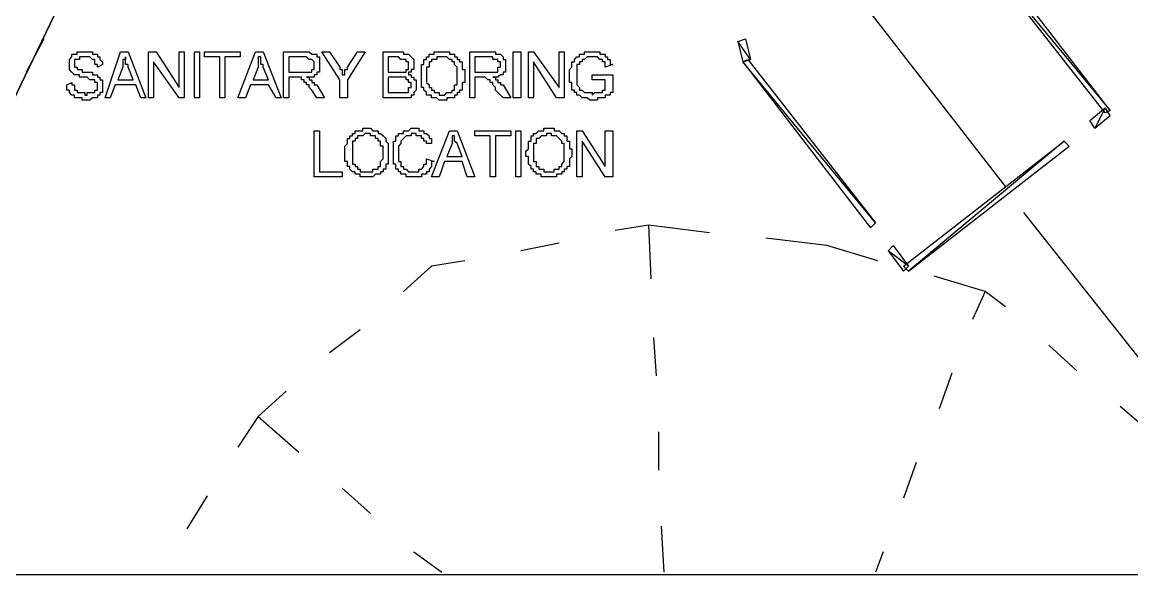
# Model space of a CAD drawing. Header units: metres. Extents: x 0 to 4950, y 0 to 3150.
# Drawn here: x 3016.5 to 3451.5, y 0 to 216.6 of the extents above; entities that cross this region are included whole.
import ezdxf

# ---------------------------------------------------------------- set-up
doc = ezdxf.new("R2010")
doc.units = ezdxf.units.M
doc.layers.add('LANDSCAPE_POND', color=6, linetype='Continuous')
doc.layers.add('SITE_BASE', color=7, linetype='Continuous')

msp = doc.modelspace()

# ---------------------------------------------------------------- linework, layer by layer
at = {"layer": 'LANDSCAPE_POND'}
for points in [[(3393, 247), (3391, 245), (3443, 182), (3393, 247)], [(3391, 245), (3443, 182), (3441, 181), (3391, 245)], [(3302, 202), (3297, 209), (3300, 210), (3302, 202)], [(3299, 201), (3302, 202), (3297, 209), (3299, 201)], [(3351, 138), (3299, 201), (3301, 202), (3351, 138)], [(3349, 136), (3351, 138), (3299, 201), (3349, 136)], [(3441, 183), (3437, 175), (3435, 178), (3441, 183)], [(3443, 180), (3441, 183), (3437, 175), (3443, 180)], [(3425, 170), (3364, 119), (3362, 121), (3425, 170)], [(3427, 168), (3425, 170), (3364, 119), (3427, 168)], [(3364, 121), (3356, 127), (3358, 129), (3364, 121)], [(3362, 119), (3364, 121), (3356, 127), (3362, 119)]]:
    msp.add_lwpolyline(points, dxfattribs=at)
at = {"layer": 'SITE_BASE'}
for p, q in [((3025, 210), (3018, 197)), ((3409, 142), (3466, 70)), ((3262, 137), (3249, 135)), ((3227, 130), (3212, 127)), ((3394, 111), (3374, 117)), ((3149, 96), (3137, 87)), ((3264, 93), (3265, 78)), ((3430, 80), (3419, 90)), ((3381, 79), (3376, 65)), ((3109, 62), (3125, 48)), ((3266, 56), (3266, 41)), ((3367, 44), (3362, 30)), ((3089, 31), (3081, 18)), ((3142, 34), (3153, 24)), ((3267, 19), (3268, 1)), ((3170, 9), (3181, 1)), ((3354, 9), (3351, 1))]:
    msp.add_line(p, q, dxfattribs=at)
for points in [[(0, 3150), (4950, 3150), (4950, 0), (0, 0), (0, 3150)], [(2924, 1), (3039, 240), (3327, 310), (3930, 206), (3832, 223), (3327, 310), (3039, 240), (2924, 1), (2927, 7)], [(3327, 303), (3346, 224), (3402, 152)], [(3034, 192), (3036, 193), (3036, 192), (3037, 192), (3037, 191), (3037, 190), (3038, 190), (3038, 189), (3039, 189), (3040, 189), (3041, 189), (3041, 188), (3042, 188), (3042, 189), (3043, 189), (3044, 189), (3045, 189), (3045, 190), (3046, 190), (3046, 191), (3046, 192), (3046, 193), (3045, 193), (3045, 194), (3044, 194), (3043, 194), (3042, 195), (3041, 195), (3040, 195), (3039, 195), (3039, 196), (3038, 196), (3037, 196), (3036, 197), (3035, 198), (3035, 199), (3035, 200), (3035, 201), (3035, 202), (3036, 203), (3036, 204), (3037, 204), (3038, 204), (3038, 205), (3039, 205), (3040, 205), (3041, 205), (3042, 205), (3043, 205), (3044, 205), (3044, 204), (3045, 204), (3046, 204), (3046, 203), (3047, 203), (3047, 202), (3048, 201), (3048, 200), (3046, 199), (3046, 200), (3045, 200), (3045, 201), (3045, 202), (3044, 202), (3043, 203), (3042, 203), (3041, 203), (3040, 203), (3039, 203), (3039, 202), (3038, 202), (3037, 202), (3037, 201), (3037, 200), (3037, 199), (3038, 199), (3038, 198), (3039, 198), (3040, 198), (3040, 197), (3041, 197), (3042, 197), (3043, 197), (3044, 197), (3044, 196), (3045, 196), (3046, 196), (3046, 195), (3047, 195), (3047, 194), (3048, 194), (3048, 193), (3048, 192), (3048, 191), (3048, 190), (3048, 189), (3047, 189), (3047, 188), (3046, 188), (3046, 187), (3045, 187), (3044, 187), (3043, 186), (3042, 186), (3041, 186), (3040, 186), (3040, 187), (3039, 187), (3038, 187), (3037, 187), (3037, 188), (3036, 188), (3035, 189), (3035, 190), (3034, 190), (3034, 191), (3034, 192)], [(3049, 187), (3055, 205), (3058, 205), (3065, 187), (3063, 187), (3061, 192), (3053, 192), (3051, 187), (3049, 187)], [(3066, 187), (3066, 205), (3069, 205), (3078, 191), (3078, 205), (3080, 205), (3080, 187), (3078, 187), (3068, 201), (3068, 187), (3066, 187)], [(3084, 187), (3084, 205), (3086, 205), (3086, 187), (3084, 187)], [(3094, 187), (3094, 203), (3088, 203), (3088, 205), (3102, 205), (3102, 203), (3096, 203), (3096, 187), (3094, 187)], [(3101, 187), (3108, 205), (3111, 205), (3118, 187), (3116, 187), (3113, 192), (3106, 192), (3104, 187), (3101, 187)], [(3119, 187), (3119, 205), (3127, 205), (3128, 205), (3129, 205), (3130, 204), (3131, 204), (3132, 204), (3132, 203), (3133, 203), (3133, 202), (3133, 201), (3133, 200), (3133, 199), (3133, 198), (3133, 197), (3132, 197), (3132, 196), (3131, 196), (3131, 195), (3130, 195), (3129, 195), (3128, 195), (3129, 195), (3129, 194), (3130, 194), (3130, 193), (3131, 193), (3131, 192), (3132, 192), (3135, 187), (3132, 187), (3130, 190), (3129, 191), (3129, 192), (3128, 192), (3128, 193), (3127, 193), (3127, 194), (3126, 194), (3126, 195), (3125, 195), (3124, 195), (3121, 195), (3121, 187), (3119, 187)], [(3141, 187), (3141, 194), (3134, 205), (3137, 205), (3141, 199), (3141, 198), (3142, 198), (3142, 197), (3142, 196), (3143, 196), (3143, 197), (3143, 198), (3144, 198), (3144, 199), (3148, 205), (3151, 205), (3144, 194), (3144, 187), (3141, 187)], [(3158, 187), (3158, 205), (3164, 205), (3165, 205), (3166, 205), (3166, 204), (3167, 204), (3168, 204), (3169, 203), (3170, 202), (3170, 201), (3170, 200), (3170, 199), (3170, 198), (3169, 198), (3169, 197), (3168, 197), (3168, 196), (3169, 196), (3169, 195), (3170, 195), (3170, 194), (3171, 194), (3171, 193), (3171, 192), (3171, 191), (3171, 190), (3170, 189), (3170, 188), (3169, 188), (3169, 187), (3168, 187), (3167, 187), (3166, 187), (3165, 187), (3164, 187), (3158, 187)], [(3173, 195), (3173, 196), (3173, 197), (3173, 198), (3173, 199), (3173, 200), (3174, 200), (3174, 201), (3174, 202), (3175, 202), (3175, 203), (3176, 203), (3176, 204), (3177, 204), (3178, 204), (3178, 205), (3179, 205), (3180, 205), (3181, 205), (3182, 205), (3183, 205), (3184, 205), (3184, 204), (3185, 204), (3186, 204), (3186, 203), (3187, 203), (3187, 202), (3188, 202), (3188, 201), (3189, 201), (3189, 200), (3189, 199), (3189, 198), (3190, 198), (3190, 197), (3190, 196), (3190, 195), (3190, 194), (3190, 193), (3189, 193), (3189, 192), (3189, 191), (3189, 190), (3188, 190), (3188, 189), (3187, 189), (3187, 188), (3186, 188), (3186, 187), (3185, 187), (3184, 187), (3183, 187), (3183, 186), (3182, 186), (3181, 186), (3180, 186), (3179, 187), (3178, 187), (3177, 187), (3177, 188), (3176, 188), (3175, 188), (3175, 189), (3174, 190), (3174, 191), (3173, 191), (3173, 192), (3173, 193), (3173, 194), (3173, 195)], [(3192, 187), (3192, 205), (3200, 205), (3201, 205), (3202, 205), (3202, 204), (3203, 204), (3204, 204), (3205, 203), (3205, 202), (3206, 202), (3206, 201), (3206, 200), (3206, 199), (3206, 198), (3206, 197), (3205, 197), (3205, 196), (3204, 196), (3203, 195), (3202, 195), (3201, 195), (3202, 195), (3202, 194), (3203, 194), (3203, 193), (3204, 193), (3204, 192), (3205, 192), (3208, 187), (3205, 187), (3202, 190), (3202, 191), (3201, 192), (3201, 193), (3200, 193), (3200, 194), (3199, 194), (3198, 195), (3197, 195), (3194, 195), (3194, 187), (3192, 187)], [(3209, 187), (3209, 205), (3212, 205), (3212, 187), (3209, 187)], [(3215, 187), (3215, 205), (3217, 205), (3227, 191), (3227, 205), (3229, 205), (3229, 187), (3226, 187), (3217, 201), (3217, 187), (3215, 187)], [(3240, 194), (3240, 196), (3248, 196), (3248, 189), (3247, 189), (3247, 188), (3246, 188), (3245, 188), (3245, 187), (3244, 187), (3243, 187), (3242, 187), (3242, 186), (3241, 186), (3240, 186), (3239, 186), (3238, 187), (3237, 187), (3236, 187), (3235, 188), (3234, 188), (3234, 189), (3233, 189), (3233, 190), (3232, 190), (3232, 191), (3232, 192), (3232, 193), (3231, 193), (3231, 194), (3231, 195), (3231, 196), (3231, 197), (3231, 198), (3232, 199), (3232, 200), (3232, 201), (3233, 201), (3233, 202), (3234, 203), (3235, 203), (3235, 204), (3236, 204), (3237, 204), (3237, 205), (3238, 205), (3239, 205), (3240, 205), (3241, 205), (3242, 205), (3243, 205), (3243, 204), (3244, 204), (3245, 204), (3245, 203), (3246, 203), (3246, 202), (3247, 202), (3247, 201), (3247, 200), (3248, 200), (3245, 199), (3245, 200), (3245, 201), (3244, 201), (3244, 202), (3243, 202), (3242, 203), (3241, 203), (3240, 203), (3239, 203), (3238, 203), (3237, 202), (3236, 202), (3236, 201), (3235, 201), (3235, 200), (3234, 200), (3234, 199), (3234, 198), (3234, 197), (3234, 196), (3234, 195), (3234, 194), (3234, 193), (3234, 192), (3235, 191), (3235, 190), (3236, 190), (3237, 189), (3238, 189), (3239, 189), (3240, 189), (3240, 188), (3241, 189), (3242, 189), (3243, 189), (3244, 189), (3244, 190), (3245, 190), (3245, 194), (3240, 194)], [(3054, 194), (3060, 194), (3058, 199), (3058, 200), (3057, 200), (3057, 201), (3057, 202), (3057, 203), (3057, 202), (3056, 202), (3056, 201), (3056, 200), (3056, 199), (3054, 194)], [(3107, 194), (3113, 194), (3111, 199), (3111, 200), (3110, 200), (3110, 201), (3110, 202), (3110, 203), (3109, 203), (3109, 202), (3109, 201), (3109, 200), (3109, 199), (3107, 194)], [(3121, 197), (3127, 197), (3128, 197), (3129, 197), (3130, 197), (3130, 198), (3131, 198), (3131, 199), (3131, 200), (3131, 201), (3130, 202), (3129, 202), (3128, 203), (3127, 203), (3121, 203), (3121, 197)], [(3160, 197), (3164, 197), (3165, 197), (3166, 197), (3167, 197), (3167, 198), (3168, 198), (3168, 199), (3168, 200), (3168, 201), (3167, 201), (3167, 202), (3166, 202), (3165, 202), (3164, 203), (3160, 203), (3160, 197)], [(3175, 195), (3175, 194), (3175, 193), (3176, 192), (3176, 191), (3177, 191), (3177, 190), (3178, 190), (3178, 189), (3179, 189), (3180, 189), (3180, 188), (3181, 188), (3182, 188), (3183, 189), (3184, 189), (3185, 189), (3185, 190), (3186, 190), (3186, 191), (3186, 192), (3187, 192), (3187, 193), (3187, 194), (3187, 195), (3187, 196), (3187, 197), (3187, 198), (3187, 199), (3186, 200), (3186, 201), (3185, 201), (3185, 202), (3184, 202), (3183, 203), (3182, 203), (3181, 203), (3180, 203), (3179, 203), (3179, 202), (3178, 202), (3177, 202), (3177, 201), (3176, 201), (3176, 200), (3176, 199), (3175, 199), (3175, 198), (3175, 197), (3175, 196), (3175, 195)], [(3194, 197), (3199, 197), (3200, 197), (3201, 197), (3202, 197), (3203, 197), (3203, 198), (3203, 199), (3204, 199), (3204, 200), (3204, 201), (3203, 201), (3203, 202), (3202, 202), (3201, 202), (3201, 203), (3200, 203), (3194, 203), (3194, 197)], [(3160, 189), (3164, 189), (3165, 189), (3166, 189), (3167, 189), (3168, 189), (3168, 190), (3168, 191), (3169, 191), (3169, 192), (3169, 193), (3168, 193), (3168, 194), (3167, 194), (3167, 195), (3166, 195), (3165, 195), (3164, 195), (3160, 195), (3160, 189)], [(3131, 156), (3131, 174), (3133, 174), (3133, 158), (3142, 158), (3142, 156), (3131, 156)], [(3143, 165), (3143, 166), (3143, 167), (3143, 168), (3144, 169), (3144, 170), (3144, 171), (3145, 171), (3145, 172), (3146, 172), (3146, 173), (3147, 173), (3147, 174), (3148, 174), (3149, 174), (3150, 174), (3150, 175), (3151, 175), (3152, 175), (3153, 175), (3154, 174), (3155, 174), (3156, 174), (3156, 173), (3157, 173), (3158, 172), (3159, 171), (3159, 170), (3160, 169), (3160, 168), (3160, 167), (3160, 166), (3160, 165), (3160, 164), (3160, 163), (3160, 162), (3160, 161), (3159, 161), (3159, 160), (3159, 159), (3158, 159), (3158, 158), (3157, 158), (3157, 157), (3156, 157), (3155, 157), (3154, 156), (3153, 156), (3152, 156), (3151, 156), (3150, 156), (3149, 156), (3149, 157), (3148, 157), (3147, 157), (3147, 158), (3146, 158), (3145, 159), (3145, 160), (3144, 160), (3144, 161), (3144, 162), (3143, 162), (3143, 163), (3143, 164), (3143, 165)], [(3175, 163), (3178, 162), (3177, 162), (3177, 161), (3177, 160), (3176, 159), (3176, 158), (3175, 158), (3175, 157), (3174, 157), (3173, 157), (3173, 156), (3172, 156), (3171, 156), (3170, 156), (3169, 156), (3168, 156), (3167, 156), (3167, 157), (3166, 157), (3165, 157), (3165, 158), (3164, 158), (3164, 159), (3163, 159), (3163, 160), (3163, 161), (3162, 161), (3162, 162), (3162, 163), (3162, 164), (3162, 165), (3162, 166), (3162, 167), (3162, 168), (3162, 169), (3162, 170), (3163, 170), (3163, 171), (3163, 172), (3164, 172), (3164, 173), (3165, 173), (3166, 173), (3166, 174), (3167, 174), (3168, 174), (3169, 175), (3170, 175), (3171, 175), (3172, 175), (3172, 174), (3173, 174), (3174, 174), (3174, 173), (3175, 173), (3176, 172), (3176, 171), (3177, 171), (3177, 170), (3177, 169), (3175, 169), (3175, 170), (3174, 170), (3174, 171), (3173, 171), (3173, 172), (3172, 172), (3171, 172), (3171, 173), (3170, 173), (3169, 173), (3169, 172), (3168, 172), (3167, 172), (3166, 171), (3165, 170), (3165, 169), (3164, 168), (3164, 167), (3164, 166), (3164, 165), (3164, 164), (3164, 163), (3164, 162), (3165, 162), (3165, 161), (3165, 160), (3166, 160), (3166, 159), (3167, 159), (3168, 158), (3169, 158), (3170, 158), (3171, 158), (3172, 158), (3172, 159), (3173, 159), (3174, 160), (3174, 161), (3175, 161), (3175, 162), (3175, 163)], [(3177, 156), (3184, 174), (3187, 174), (3194, 156), (3191, 156), (3189, 162), (3182, 162), (3180, 156), (3177, 156)], [(3200, 156), (3200, 172), (3194, 172), (3194, 174), (3208, 174), (3208, 172), (3202, 172), (3202, 156), (3200, 156)], [(3210, 156), (3210, 174), (3212, 174), (3212, 156), (3210, 156)], [(3214, 165), (3214, 166), (3215, 167), (3215, 168), (3215, 169), (3215, 170), (3216, 170), (3216, 171), (3216, 172), (3217, 172), (3217, 173), (3218, 173), (3219, 174), (3220, 174), (3221, 174), (3221, 175), (3222, 175), (3223, 175), (3224, 175), (3225, 175), (3225, 174), (3226, 174), (3227, 174), (3228, 173), (3229, 173), (3229, 172), (3230, 172), (3230, 171), (3230, 170), (3231, 170), (3231, 169), (3231, 168), (3231, 167), (3232, 167), (3232, 166), (3232, 165), (3232, 164), (3231, 163), (3231, 162), (3231, 161), (3231, 160), (3230, 160), (3230, 159), (3229, 159), (3229, 158), (3228, 158), (3228, 157), (3227, 157), (3226, 157), (3226, 156), (3225, 156), (3224, 156), (3223, 156), (3222, 156), (3221, 156), (3220, 156), (3220, 157), (3219, 157), (3218, 157), (3218, 158), (3217, 158), (3217, 159), (3216, 159), (3216, 160), (3215, 161), (3215, 162), (3215, 163), (3215, 164), (3214, 164), (3214, 165)], [(3234, 156), (3234, 174), (3236, 174), (3245, 160), (3245, 174), (3248, 174), (3248, 156), (3245, 156), (3236, 170), (3236, 156), (3234, 156)], [(3146, 165), (3146, 164), (3146, 163), (3146, 162), (3146, 161), (3147, 161), (3147, 160), (3148, 160), (3148, 159), (3149, 159), (3149, 158), (3150, 158), (3151, 158), (3152, 158), (3153, 158), (3154, 158), (3154, 159), (3155, 159), (3156, 159), (3156, 160), (3157, 160), (3157, 161), (3157, 162), (3158, 163), (3158, 164), (3158, 165), (3158, 166), (3158, 167), (3158, 168), (3157, 168), (3157, 169), (3157, 170), (3156, 170), (3156, 171), (3155, 171), (3155, 172), (3154, 172), (3153, 172), (3153, 173), (3152, 173), (3151, 173), (3150, 172), (3149, 172), (3148, 172), (3148, 171), (3147, 171), (3147, 170), (3146, 170), (3146, 169), (3146, 168), (3146, 167), (3146, 166), (3146, 165)], [(3183, 164), (3189, 164), (3187, 169), (3186, 170), (3186, 171), (3186, 172), (3185, 172), (3185, 171), (3185, 170), (3185, 169), (3183, 164)], [(3217, 165), (3217, 164), (3217, 163), (3217, 162), (3218, 162), (3218, 161), (3218, 160), (3219, 160), (3219, 159), (3220, 159), (3221, 159), (3221, 158), (3222, 158), (3223, 158), (3224, 158), (3225, 158), (3225, 159), (3226, 159), (3227, 159), (3227, 160), (3228, 160), (3228, 161), (3229, 162), (3229, 163), (3229, 164), (3229, 165), (3229, 166), (3229, 167), (3229, 168), (3229, 169), (3228, 169), (3228, 170), (3227, 171), (3226, 172), (3225, 172), (3224, 172), (3224, 173), (3223, 173), (3222, 173), (3222, 172), (3221, 172), (3220, 172), (3219, 171), (3218, 171), (3218, 170), (3218, 169), (3217, 169), (3217, 168), (3217, 167), (3217, 166), (3217, 165)], [(3286, 134), (3262, 137), (3263, 116)], [(3352, 123), (3332, 129), (3308, 132)], [(3190, 123), (3177, 121), (3166, 111)], [(3402, 105), (3394, 111), (3389, 100)], [(3120, 72), (3109, 62), (3101, 50)], [(3455, 51), (3455, 59), (3447, 66)]]:
    msp.add_lwpolyline(points, dxfattribs=at)

doc.saveas('drawing.dxf')
